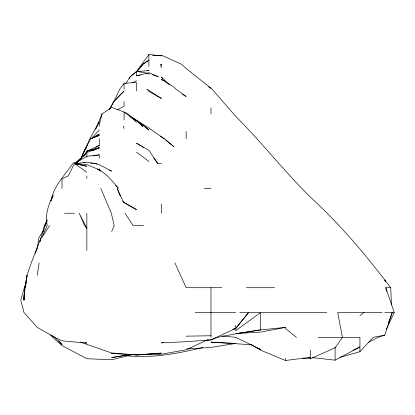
<?xml version="1.0" encoding="UTF-8"?>
<svg xmlns="http://www.w3.org/2000/svg" width="415" height="415" viewBox="0 0 415 415"><rect width="100%" height="100%" fill="white"/><g stroke="black" fill="none" stroke-linecap="round" stroke-linejoin="round"><path stroke-width="0.62" d="M24.703 293.493L24.402 300.128L24.744 287.714L27.115 275.301L25.263 287.714L26.97 275.301L31.275 262.892L40.857 238.065L45.111 225.651L47.077 221.61M86.844 151.335L99.258 147.75L86.86 151.174L83.716 156.035M37.433 248.217L38.72 238.065L44.172 229.428M37.194 275.301L39.14 262.892M24.807 287.714L23.541 300.128L25.139 287.714M136.499 122.404L127.664 113.938L124.085 112.034L111.671 107.407L102.038 113.938L99.258 125.128L99.258 126.352M42.646 232.478L44.353 225.651L46.983 220.578M25.906 283.372L24.786 287.714L25.906 283.253M40.354 240.55L40.836 238.687M39.907 241.613L40.81 238.656M39.949 241.613L40.872 238.656M368.489 342.302L378.195 337.369L384.752 335.118L392.232 312.542L388.155 323.456M35.171 253.435L37.91 246.443M47.196 219.743L45.007 225.651L46.796 221.703M102.038 113.938L95.87 128.608M85.957 148.368L86.844 146.127M87.077 145.561L89.853 138.76L99.258 121.896L95.492 129.304M129.449 78.471L130.191 76.697L136.499 71.39L147.673 73.263M80.987 158.271L83.991 151.174L86.844 146.241L80.889 158.509M111.671 231.544L114.187 225.651L111.329 213.237L100.803 188.415M53.006 196.098L50.957 200.829C53.665 185.977 64.621 175.555 72.692 163.588L74.435 162.498L74.435 163.588L68.174 176.001L62.022 178.715L62.022 188.415M53.447 194.915C48.456 204.564 44.862 214.545 47.217 225.651L41.552 238.065L49.608 225.651M81.314 157.944L86.844 145.566L90.683 138.76L99.258 135.389L90.683 138.76M386.111 329.692L394.25 312.542L385.794 287.714L390.764 287.714L391.433 304.901M113.746 101.525L109.529 109.415L113.746 101.525L124.085 90.978L113.954 101.525L119.769 89.111L124.085 83.306L136.499 82.476L136.499 90.994M25.398 285.546L24.345 287.714L20.75 300.128L23.977 312.542L37.194 327.285L54.614 337.369L62.022 340.85L86.844 343.07L84.992 342.52M87.166 145.707L87.809 144.638M125.781 83.607L130.191 76.697M385.473 281.577L384.752 279.902C362.082 250.473 337.763 222.113 310.275 197.047C284.27 171.26 261.668 142.366 235.798 116.439L212.029 89.111L186.148 68.454L181.563 64.284L161.326 55.091L161.326 55.906L148.912 54.51L136.499 71.447M138.408 70.135L139.17 69.16M140.701 67.209L142.993 64.284L148.912 60.134L142.812 64.284L136.893 71.505M91.331 138.76L99.258 130.014M340.067 357.336L359.93 351.702L373.152 337.369L384.752 335.118M76.723 162.706L86.844 152.559L99.258 147.813L92.125 150.915M77.221 162.26L81.345 158.276M84.095 155.62L85.469 154.287M85.889 153.773L74.435 163.515L75.374 163.562M130.279 76.697L136.499 71.764M359.93 315.618L363.913 312.542M235.798 330.579L260.625 312.542L260.625 329.904L235.798 333.785L217.47 337.369L210.976 339.854L204.605 340.611M93.956 137.666L95.014 136.94M96.078 136.208L99.258 134.019L91.342 138.76M74.726 163.588L86.844 156.284L99.258 154.862L99.258 158.271M95.943 147.258L99.258 145.447L99.258 138.76M132.551 82.839L136.499 80.702M312.184 357.606L335.102 360.179L359.93 346.982L352.999 350.265M117.315 109.793L124.085 106.219L124.085 101.525M208.086 339.589L186.148 349.772L161.326 354.249L136.499 354.882L111.671 353.481L117.404 353.497M86.891 151.174L99.258 145.447M302.639 358.192L310.275 358.825L335.102 347.796L342.453 337.369L337.686 312.542L382.231 312.542M233.38 329.162L235.196 328.566M232.774 329.406L235.798 328.415L248.564 312.542L235.798 328.369L210.976 339.88L186.148 341.706L161.326 342.842L163.235 342.593M132.152 354.675L111.671 359.758L86.844 358.71L62.022 345.581L52.679 337.369L50.692 334.905M136.499 71.39L136.499 75.769L148.912 72.843L158.265 76.697L152.419 74.684M202.904 347.495C178.16 353.481 152.471 358.41 126.949 355.785M147.673 70.758L148.912 70.488L137.739 71.634M83.809 162.939L85.023 162.675M285.453 327.399L260.625 332.104L235.798 333.598L260.625 329.904L285.453 327.399L285.453 328.488L296.424 337.369M136.499 75.769L140.223 75.079M93.053 155.869L94.293 155.667M95.533 155.464L99.258 154.862M235.798 343.413L210.976 347.433L186.786 348.948M188.695 348.642L190.604 348.377M251.407 344.595L260.625 350.182L285.453 360.49L310.275 357.346L308.366 357.305M75.66 163.588L86.844 162.286L95.979 163.588L99.258 164.698L111.671 171.136L109.306 170.109M186.148 336.166L210.976 335.766M124.085 89.111L124.085 83.306M124.085 126.352L123.468 126.352L124.085 128.515M153.763 157.897L157.773 163.588L161.326 163.588M204.133 188.415L210.976 188.415M64.538 213.237L74.435 213.237M143.502 225.651L133.199 225.651L125.04 213.237M221.859 287.714L186.148 287.714L174.917 262.892M246.515 287.714L274.574 287.714M195.154 312.542L235.798 312.542M239.766 312.542L326.745 312.542M384.752 312.542L394.25 312.542M318.04 337.369L359.93 337.369L359.93 351.702M111.671 353.481L117.404 353.502M152.637 55.237L161.326 55.491M234.527 343.35L210.976 342.152L251.713 344.751M90.501 163.126L92.327 163.277M93.541 163.38L95.979 163.588L96.913 164.205M222.43 335.994L235.798 337.364L260.625 349.513L257.845 347.915M130.772 354.187L132.681 354.42M134.59 354.649L136.499 354.882L161.326 353.113L136.499 354.96L111.671 352.968L80.256 342.074M97.395 169.294C106.479 172.858 112.289 181.474 118.706 188.415M100.663 171.151L99.258 169.828L86.844 164.548L74.435 163.588L86.844 172.194M160.143 136.156L164.485 138.76L173.735 146.542L165.611 139.928M133.677 118.721L146.531 126.352L164.179 138.76M124.085 112.206C132.867 117.284 141.048 123.597 148.912 130.019L144.622 126.352L141.914 124.91M182.372 94.236L186.148 96.482L175.908 89.111L173.735 86.968L161.326 79.192L163.313 80.78M129.579 116.242L136.499 120.521L142.734 126.352L136.499 120.604L130.113 116.605M51.118 335.014L54.863 337.369L62.022 344.6L58.873 340.741M208.273 86.569L210.976 88.286M141.354 146.23L136.499 143.134L148.912 150.365L157.773 163.588M142.433 146.915L143.512 147.605M136.499 152.196L148.912 161.44M115.427 185.5L117.3 187.165M122.586 201.187L124.085 202.624L136.499 209.606L124.085 202.53L122.83 200.829L117.17 188.415L120.288 196.098M169.138 84.634L161.326 77.019L162.613 78.414M164.335 80.271L166.488 82.601M390.764 287.714L384.752 279.98L385.525 281.764M385.794 287.714L386.687 291.439M335.102 347.308L335.102 360.179M310.275 349.84L310.275 358.825M285.453 358.394L285.453 360.49M235.798 325.236L235.798 330.309M210.976 107.807L210.976 113.938M210.976 287.714L210.976 337.369M186.148 131.42L186.148 138.76M161.326 204.123L161.326 213.237M148.912 54.51L148.912 66.317M148.912 72.843L148.912 74.576M124.085 112.034L124.085 119.743M99.258 168.791L99.258 169.828M86.844 152.559L86.844 157.207M86.844 176.001L86.844 178.32M86.844 213.237L86.844 250.478M132.043 354.286L111.671 357.543L132.043 354.306M161.326 64.284L160.475 64.284L161.326 67.593L161.326 64.284M74.736 163.588L74.435 163.588L86.844 166.249L74.736 163.588M161.326 98.422L148.912 91.414L146.869 89.111L161.326 98.422M86.844 228.297L84.561 225.651L79.198 213.237L86.844 228.297"/></g></svg>
